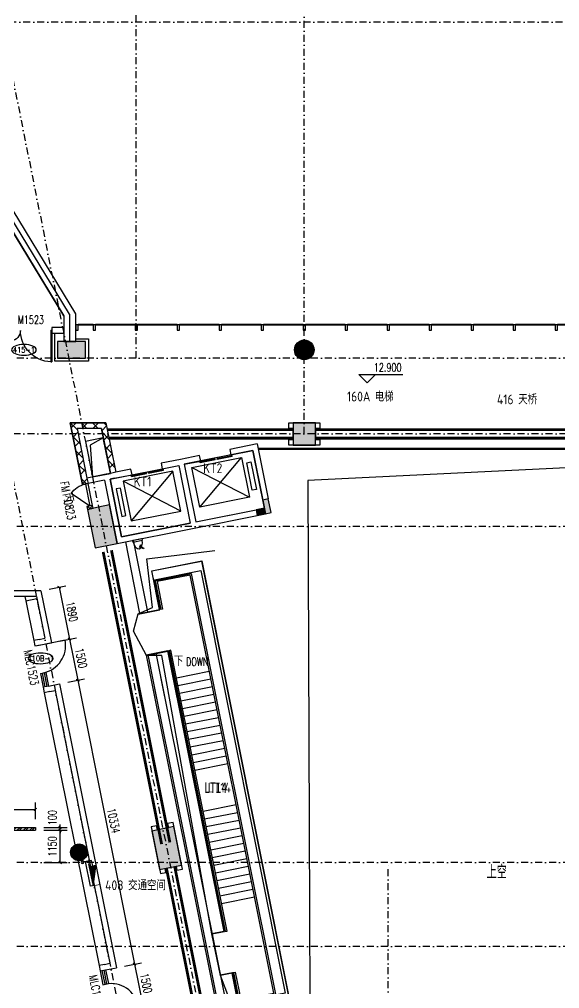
# Model space of a CAD drawing. Extents: x -354516 to 794396, y -401250 to -150594.
# Drawn here: x -306387 to -287101, y -336662 to -302056 of the extents above; entities that cross this region are included whole.
import ezdxf
from ezdxf.enums import TextEntityAlignment as Align
from ezdxf.xclip import XClip

# ---------------------------------------------------------------- set-up
doc = ezdxf.new("R2010")
doc.units = 0
doc.header["$LTSCALE"] = 1000
doc.header["$MEASUREMENT"] = 0
doc.header["$XCLIPFRAME"] = 2
for name, pattern in [('DASH', [0.35, 0.25, -0.1]), ('DASHDOT2', [0.5, 0.25, -0.125, 0, -0.125]), ('DOTE', [2.42, 2, -0.2, 0.02, -0.2])]:
    doc.linetypes.add(name, pattern=pattern)
for name, color, linetype in [('3T_BAR', 7, 'Continuous'), ('510p-01$0$Door No.', 252, 'Continuous'), ('an-furniture', 176, 'Continuous'), ('COLUMN', 2, 'Continuous'), ('CURTWALL', 4, 'Continuous'), ('DIM_ELEV', 3, 'Continuous'), ('DIM_SYMB', 3, 'Continuous'), ('DOOR_FIRE', 4, 'Continuous'), ('DOOR_FIRE_TEXT', 7, 'Continuous'), ('DOTE', 251, 'DOTE'), ('EVTR', 6, 'Continuous'), ('FIRE-CURTAIN', 30, 'Continuous'), ('PUB_DIM', 3, 'Continuous'), ('PUB_HATCH', 8, 'Continuous'), ('PUB_TEXT', 7, 'Continuous'), ('S-EQ1', 32, 'Continuous'), ('S-XP', 1, 'Continuous'), ('S-XP-LG', 32, 'Continuous'), ('S-ZLSP', 1, 'Continuous'), ('SPACE', 251, 'Continuous'), ('STAIR', 250, 'Continuous'), ('SURFACE', 6, 'Continuous'), ('SURFACE-INT', 62, 'Continuous'), ('WALL', 2, 'Continuous'), ('WINDOW', 4, 'Continuous'), ('WINDOW_TEXT', 7, 'Continuous'), ('墙体', 7, 'Continuous'), ('房间名字和编号', 252, 'Continuous'), ('灰色砖墙', 80, 'Continuous'), ('石膏墙体', 31, 'Continuous'), ('防火墙填充', 10, 'Continuous')]:
    doc.layers.add(name, color=color, linetype=linetype)
doc.layers.add('S-XIAO', color=30, linetype='Continuous', lineweight=5)
doc.layers.add('SLAB', color=60, linetype='Continuous', plot=False)
doc.styles.add('510p-04$0$_TCH_WINDOW', font='SIMPLEX', dxfattribs={"bigfont": 'GBCBIG'})
doc.styles.add('_TCH_DIM', font='SIMPLEX', dxfattribs={"bigfont": 'GBCBIG'})
doc.styles.add('_TCH_DIM_T3', font='SIMPLEX', dxfattribs={"width": 0.705882, "bigfont": 'GBCBIG'})
doc.styles.add('_TCH_SPACE', font='SIMPLEX', dxfattribs={"bigfont": 'GBCBIG'})
doc.styles.add('_TCH_WINDOW', font='SIMPLEX', dxfattribs={"bigfont": 'GBCBIG'})
doc.styles.add('DIMHT', font='simhei_0.ttf', dxfattribs={"width": 0.8})
doc.styles.get("Standard").update_dxf_attribs({"font": 'gbenor.shx', "bigfont": 'gbcbig.shx'})
doc.dimstyles.new('_TCH_ARCH&&100', dxfattribs={"dimtxt": 297.5, "dimasz": 100, "dimexe": 250, "dimexo": 300, "dimgap": 126.25, "dimtad": 1, "dimdec": 0, "dimzin": 0, "dimdsep": 46, "dimtxsty": '_TCH_DIM_T3', "dimblk": 'ARCHTICK', "dimcen": 0.09, "dimclrt": 7, "dimazin": 2, "dimtfac": 1, "dimtdec": 0, "dimtix": 1, "dimtmove": 2, "dimatfit": 3, "dimfxl": 0, "dimtolj": 1, "dimtzin": 0, "dimarcsym": 0})

# ---------------------------------------------------------------- blocks, each defined once
blk = doc.blocks.new('xiao')
at = {"layer": 'S-XIAO', "linetype": 'Continuous'}
h = blk.add_hatch(dxfattribs=at)
h.set_pattern_fill('ANSI31', color=256, scale=10, angle=-27.8551, style=0)
h.set_pattern_definition([(225, (-32119.9866, -392276.557), (0.8838834765, -0.8838834765), [])])
h.paths.add_polyline_path([(350, 0), (-350, 0), (-350, 240)])
blk.add_lwpolyline([(350, 0), (-350, 0), (-350, 240), (350, 240)], close=True, dxfattribs=at)
blk = doc.blocks.new('xiao1')
at = {"layer": 'S-XP'}
for p, q in [((-347052, 932788), (-346852, 932788)), ((-346852, 932788), (-346852, 932458))]:
    blk.add_line(p, q, dxfattribs=at)
at = {"layer": 'S-XP', "linetype": 'Continuous', "ltscale": 2}
blk.add_line((-346852, 932458), (-346852, 932788), dxfattribs=at)
at = {"layer": 'S-XP-LG'}
blk.add_circle((-346852, 932458), 50, dxfattribs=at)
at = {"layer": 'S-XIAO', "xscale": -1}
blk.add_blockref('xiao', (-347402, 932668), dxfattribs=at)
blk = doc.blocks.new('GRID')
at = {"layer": '墙体', "color": 250, "linetype": 'DASHDOT2', "lineweight": -3}
for p, q in [((20697.5, 81236.4), (37415.8, -2355.2)), ((17951.9, 80687.3), (34670.2, -2904.3)), ((28436.4, 54586.5), (28436.4, 72586.5)), ((34436.4, 51886.5), (34436.4, 72586.5)), ((53157.6, 66586.5), (-19063.6, 66586.5)), ((107436.4, 54586.5), (-19063.6, 54586.5)), ((57305.3, 51886.5), (-19063.6, 51886.5)), ((107436.4, 48586.5), (-19063.6, 48586.5)), ((107436.4, 36586.5), (-19063.6, 36586.5)), ((37436.4, -11413.5), (37436.4, 36586.5)), ((107436.4, 33586.5), (-19063.6, 33586.5))]:
    blk.add_line(p, q, dxfattribs=at)
blk = doc.blocks.new('25041028')
at = {"layer": 'S-EQ1'}
for p, q in [((1344688, 4995), (1344742, 5045)), ((1344688, 4995), (1344688, 4403)), ((1344770, 5045), (1344742, 5045)), ((1344770, 5045), (1344798, 5045)), ((1344822, 5022), (1344798, 5045)), ((1344822, 5022), (1344822, 4376)), ((1344688, 4403), (1344742, 4353)), ((1344742, 4353), (1344770, 4353)), ((1344798, 4353), (1344770, 4353)), ((1344822, 4376), (1344798, 4353)), ((1345127, 4551), (1345144, 4489)), ((1345258, 4504), (1345392, 4370)), ((1345281, 4652), (1345322, 4629)), ((1345433, 4411), (1345301, 4543)), ((1345392, 4370), (1345433, 4411))]:
    blk.add_line(p, q, dxfattribs=at)
at = {"layer": 'S-EQ1', "extrusion": (0, 0, -1)}
for centre, major_axis, ratio, start_param, end_param in [((1344822, 4699), (547, 0), 0.590773, -1.570796, 1.570796), ((1344917, 4708), (382, 0), 0.493091, 0.306743, 0.988379), ((1344919, 4698), (419, 0), 0.592916, 0.280469, 1.002485)]:
    blk.add_ellipse(centre, major_axis=major_axis, ratio=ratio, start_param=start_param, end_param=end_param, dxfattribs=at)
blk = doc.blocks.new('510I-02-CentralForum-00$0$Atrium Stair W3-4')
at = {"layer": 'STAIR'}
for p, q in [((518884, 129569), (518627, 130853)), ((518285, 130784), (518541, 129500)), ((521689, 118065), (519685, 128087)), ((521542, 119056), (522719, 119291)), ((520840, 118008), (520862, 117900)), ((521156, 116429), (521177, 116321)), ((521236, 116333), (521493, 115049)), ((522189, 115565), (521983, 116594))]:
    blk.add_line(p, q, dxfattribs=at)
for points in [[(518561, 129402), (519325, 129555), (519049, 130937), (520836, 131295), (523986, 115547), (522198, 115190), (521922, 116572), (521158, 116419)], [(518563, 129392), (519337, 129547), (519060, 130929), (520828, 131283), (523974, 115555), (522206, 115201), (521929, 116584), (521156, 116429)], [(519144, 130615), (520802, 130946), (523820, 115855), (522162, 115524), (521949, 116588), (522032, 116604), (522228, 115624), (523405, 115859), (520420, 130783), (519244, 130548), (519440, 129568), (519356, 129551), (519144, 130615)], [(519391, 129558), (519185, 130587), (520460, 130842), (523464, 115820), (522189, 115565)], [(518343, 130796), (518600, 129512)], [(518541, 129500), (518884, 129569)], [(518563, 129392), (518541, 129500)], [(520862, 117900), (521635, 118055), (519631, 128076), (518857, 127921)], [(518859, 127912), (519623, 128064), (521623, 118062), (520860, 117910)], [(521738, 118075), (519734, 128097), (519651, 128080), (521655, 118058), (521738, 118075)], [(518859, 127912), (518857, 127921)], [(518879, 127814), (518859, 127912)], [(519221, 127882), (518879, 127814)], [(519221, 127882), (518879, 127814)], [(519930, 127116), (521107, 127351)], [(519985, 126842), (521162, 127077)], [(520040, 126567), (521217, 126802)], [(520095, 126292), (521271, 126528)], [(520150, 126018), (521326, 126253)], [(520205, 125743), (521381, 125979)], [(520259, 125469), (521436, 125704)], [(520314, 125194), (521491, 125430)], [(520369, 124920), (521546, 125155)], [(520424, 124645), (521601, 124880)], [(520479, 124370), (521656, 124606)], [(520534, 124096), (521711, 124331)], [(520589, 123821), (521766, 124057)], [(520883, 122350), (522060, 122586)], [(520938, 122076), (522115, 122311)], [(520993, 121801), (522170, 122037)], [(521048, 121527), (522225, 121762)], [(521103, 121252), (522279, 121488)], [(521158, 120978), (522334, 121213)], [(521213, 120703), (522389, 120938)], [(521268, 120429), (522444, 120664)], [(521322, 120154), (522499, 120389)], [(521377, 119879), (522554, 120115)], [(521432, 119605), (522609, 119840)], [(521487, 119330), (522664, 119566)], [(521776, 115105), (521520, 116390), (521177, 116321), (521434, 115037)]]:
    blk.add_lwpolyline(points, dxfattribs=at)
for points in [[(519811, 121949), (520144, 120282), (519948, 120243), (519919, 120390), (519527, 120311), (519556, 120164), (519360, 120125), (519027, 121792), (519223, 121831), (519252, 121684), (519644, 121762), (519615, 121910), (519811, 121949)], [(520115, 120429), (519331, 120272), (519056, 121645), (519841, 121802), (520115, 120429)]]:
    blk.add_lwpolyline(points, close=True, dxfattribs=at)
blk = doc.blocks.new('_ArchTick')
at = {"color": 0, "linetype": 'ByBlock', "const_width": 0.4}
blk.add_lwpolyline([(-0.5, -0.5), (0.5, 0.5)], dxfattribs=at)
blk = doc.blocks.new('*D608')
at = {"layer": 'Defpoints', "color": 0}
for p in [(-302925, -335915), (-302630, -337386), (-301983, -337257)]:
    blk.add_point(p, dxfattribs=at)
at = {"layer": 'PUB_DIM', "color": 0, "lineweight": -2}
for p, q in [((-302630, -335857), (-302033, -335737)), ((-302278, -335786), (-301983, -337257)), ((-302336, -337327), (-301738, -337208))]:
    blk.add_line(p, q, dxfattribs=at)
at = {"layer": 'PUB_DIM', "color": 0, "lineweight": -2, "xscale": 100, "yscale": 100, "zscale": 100}
for p, rotation in [((-302278, -335786), 101.3099324734708), ((-301983, -337257), 281.3099324734708)]:
    blk.add_blockref('_ArchTick', p, dxfattribs=dict(at, rotation=rotation))
at = {"layer": 'PUB_DIM', "color": 7, "insert": (-301861, -336468), "char_height": 297.5, "attachment_point": 5, "rotation": 281.3099, "style": '_TCH_DIM_T3'}
blk.add_mtext('\\A1;1500', dxfattribs=at)
blk = doc.blocks.new('*D609')
at = {"layer": 'Defpoints', "color": 0}
for p in [(-304951, -325782), (-302925, -335915), (-302278, -335786)]:
    blk.add_point(p, dxfattribs=at)
at = {"layer": 'PUB_DIM', "color": 0, "lineweight": -2}
for p, q in [((-304657, -325723), (-304059, -325603)), ((-304304, -325653), (-302278, -335786)), ((-302630, -335857), (-302033, -335737))]:
    blk.add_line(p, q, dxfattribs=at)
at = {"layer": 'PUB_DIM', "color": 0, "lineweight": -2, "xscale": 100, "yscale": 100, "zscale": 100}
for p, rotation in [((-304304, -325653), 101.309932473473), ((-302278, -335786), 281.309932473473)]:
    blk.add_blockref('_ArchTick', p, dxfattribs=dict(at, rotation=rotation))
at = {"layer": 'PUB_DIM', "color": 7, "insert": (-303021, -330665), "char_height": 297.5, "attachment_point": 5, "rotation": 281.3099, "style": '_TCH_DIM_T3'}
blk.add_mtext('\\A1;10334', dxfattribs=at)
blk = doc.blocks.new('*D610')
at = {"layer": 'Defpoints', "color": 0}
for p in [(-305246, -324311), (-304951, -325782), (-304304, -325653)]:
    blk.add_point(p, dxfattribs=at)
at = {"layer": 'PUB_DIM', "color": 0, "lineweight": -2}
for p, q in [((-304951, -324252), (-304353, -324132)), ((-304599, -324181), (-304304, -325653)), ((-304657, -325723), (-304059, -325603))]:
    blk.add_line(p, q, dxfattribs=at)
at = {"layer": 'PUB_DIM', "color": 0, "lineweight": -2, "xscale": 100, "yscale": 100, "zscale": 100}
for p, rotation in [((-304599, -324181), 101.3099324734735), ((-304304, -325653), 281.3099324734735)]:
    blk.add_blockref('_ArchTick', p, dxfattribs=dict(at, rotation=rotation))
at = {"layer": 'PUB_DIM', "color": 7, "insert": (-304182, -324863), "char_height": 297.5, "attachment_point": 5, "rotation": 281.3099, "style": '_TCH_DIM_T3'}
blk.add_mtext('\\A1;1500', dxfattribs=at)
blk = doc.blocks.new('*D514')
at = {"layer": 'Defpoints', "color": 0}
for p in [(-305616, -322458), (-304599, -324181), (-305246, -324311)]:
    blk.add_point(p, dxfattribs=at)
at = {"layer": 'PUB_DIM', "color": 0, "lineweight": -2}
for p, q in [((-305322, -322399), (-304724, -322280)), ((-304969, -322329), (-304599, -324181)), ((-304951, -324252), (-304353, -324132))]:
    blk.add_line(p, q, dxfattribs=at)
at = {"layer": 'PUB_DIM', "color": 0, "lineweight": -2, "xscale": 100, "yscale": 100, "zscale": 100}
for p, rotation in [((-304969, -322329), 101.3099324734726), ((-304599, -324181), 281.3099324734726)]:
    blk.add_blockref('_ArchTick', p, dxfattribs=dict(at, rotation=rotation))
at = {"layer": 'PUB_DIM', "color": 7, "insert": (-304514, -323201), "char_height": 297.5, "attachment_point": 5, "rotation": 281.3099, "style": '_TCH_DIM_T3'}
blk.add_mtext('\\A1;1890', dxfattribs=at)
blk = doc.blocks.new('$DorLib2D$00000225')
at = {"color": 0}
for p, q in [((0.475, -0.001), (0.475, 0.752)), ((0.475, 0.752), (0.5, 0.752)), ((0.5, -0.001), (0.5, 0.752)), ((-0.5, 0), (-0.5, 0.252)), ((-0.475, 0.252), (-0.5, 0.252)), ((-0.475, 0), (-0.475, 0.252)), ((-0.475, 0), (-0.5, 0)), ((0.475, -0.001), (0.5, -0.001))]:
    blk.add_line(p, q, dxfattribs=at)
for centre, radius, start, end in [((0.505, -0.002), 0.755, 92.2493, 179.7238), ((-0.501, 0.003), 0.251, 359.7899, 84.0974)]:
    blk.add_arc(centre, radius, start, end, dxfattribs=at)
blk = doc.blocks.new('_YZH')
at = {"color": 255}
blk.add_circle((0, 0), 0.5, dxfattribs=at)
at = {"layer": 'PUB_HATCH', "color": 250, "const_width": 0.5}
blk.add_lwpolyline([(-0.25, 0, 1), (0.25, 0, 1)], format="xyb", close=True, dxfattribs=at)
blk = doc.blocks.new('_FZH')
at = {"color": 255}
blk.add_lwpolyline([(-0.5, -0.5), (0.5, -0.5), (0.5, 0.5), (-0.5, 0.5)], close=True, dxfattribs=at)
at = {"layer": 'PUB_HATCH', "color": 250}
blk.add_solid([(-0.5, -0.5), (0.5, -0.5), (-0.5, 0.5), (0.5, 0.5)], dxfattribs=at)
blk = doc.blocks.new('$DORLIB2D$00000127')
at = {"color": 0}
for points in [[(-0.533, 0.795), (-0.533, 0.69)], [(-0.033, 0.795), (-0.533, 0.795)], [(-0.033, 0.69), (-0.533, 0.69)], [(-0.033, 0.795), (-0.033, 0.69)], [(0.533, 0.795), (0.033, 0.795)], [(0.033, 0.795), (0.033, 0.69)], [(0.533, 0.69), (0.033, 0.69)], [(0.533, 0.795), (0.533, 0.69)], [(0.5, 0.5), (-0.5, 0.5)]]:
    blk.add_lwpolyline(points, dxfattribs=at)
blk = doc.blocks.new('$DorLib2D$00000114')
at = {"color": 0}
blk.add_line((0.5, 0), (-0.207, 0.707), dxfattribs=at)
blk.add_arc((0.5, 0), 1, 135, 180, dxfattribs=at)
blk = doc.blocks.new('510p-04$0$Door_Tag')
at = {"extrusion": (0, 0, -1)}
blk.add_ellipse((0, 0), major_axis=(443, 1), ratio=0.431859, dxfattribs=at)
at = {"style": '510p-04$0$_TCH_WINDOW', "width": 0.705882}
blk.add_attdef('DOOR_TAG', text='', height=200, dxfattribs=at).set_placement((0, 0), align=Align.MIDDLE_CENTER)
blk = doc.blocks.new('F8D958FG9FF')
at = {"layer": '房间名字和编号'}
for s, height, p in [('160A', 350, (-89604, -362717)), ('电梯', 337.6, (-88613, -362717)), ('416', 350, (-84247, -362819)), ('天桥', 337.6, (-83489, -362819)), ('KT2', 350, (-94738, -365278)), ('KT1', 350, (-97217, -365754)), ('LT14', 350, (-94570, -376678)), ('408', 350, (-98235, -380167)), ('交通空间', 337.6, (-97419, -380167))]:
    blk.add_text(s, height=height, dxfattribs=at).set_placement(p)
blk = doc.blocks.new('*D499')
at = {"layer": 'Defpoints', "color": 0}
for p in [(-305815, -330908), (-305815, -331008), (-304935, -330908)]:
    blk.add_point(p, dxfattribs=at)
at = {"layer": 'PUB_DIM', "color": 0, "lineweight": -2}
for p, q in [((-304935, -330908), (-304935, -330808)), ((-305515, -330908), (-304685, -330908)), ((-305515, -331008), (-304685, -331008)), ((-304935, -331008), (-304935, -330908)), ((-304935, -331008), (-304935, -331108))]:
    blk.add_line(p, q, dxfattribs=at)
at = {"layer": 'PUB_DIM', "color": 0, "lineweight": -2, "xscale": 100, "yscale": 100, "zscale": 100}
for p, rotation in [((-304935, -330908), 270), ((-304935, -331008), 90)]:
    blk.add_blockref('_ArchTick', p, dxfattribs=dict(at, rotation=rotation))
at = {"layer": 'PUB_DIM', "color": 7, "insert": (-305210, -330558), "char_height": 297.5, "attachment_point": 5, "rotation": 90, "style": '_TCH_DIM_T3'}
blk.add_mtext('\\A1;100', dxfattribs=at)
blk = doc.blocks.new('*D500')
at = {"layer": 'Defpoints', "color": 0}
for p in [(-305815, -331008), (-304935, -331008), (-305815, -332158)]:
    blk.add_point(p, dxfattribs=at)
at = {"layer": 'PUB_DIM', "color": 0, "lineweight": -2}
for p, q in [((-305515, -331008), (-304685, -331008)), ((-304935, -332158), (-304935, -331008)), ((-305515, -332158), (-304685, -332158))]:
    blk.add_line(p, q, dxfattribs=at)
at = {"layer": 'PUB_DIM', "color": 0, "lineweight": -2, "xscale": 100, "yscale": 100, "zscale": 100}
for p, rotation in [((-304935, -331008), 90), ((-304935, -332158), 270)]:
    blk.add_blockref('_ArchTick', p, dxfattribs=dict(at, rotation=rotation))
at = {"layer": 'PUB_DIM', "color": 7, "insert": (-305210, -331583), "char_height": 297.5, "attachment_point": 5, "rotation": 90, "style": '_TCH_DIM_T3'}
blk.add_mtext('\\A1;1150', dxfattribs=at)
blk = doc.blocks.new('*D502')
at = {"layer": 'Defpoints', "color": 0}
for p in [(-305815, -330263), (-309716, -330908), (-305815, -330908)]:
    blk.add_point(p, dxfattribs=at)
at = {"layer": 'PUB_DIM', "color": 0, "lineweight": -2}
for p, q in [((-309716, -330608), (-309716, -330013)), ((-305815, -330608), (-305815, -330013)), ((-309716, -330263), (-305815, -330263))]:
    blk.add_line(p, q, dxfattribs=at)
at = {"layer": 'PUB_DIM', "color": 0, "lineweight": -2, "xscale": 100, "yscale": 100, "zscale": 100, "rotation": 180}
blk.add_blockref('_ArchTick', (-309716, -330263), dxfattribs=at)
at = {"layer": 'PUB_DIM', "color": 0, "lineweight": -2, "xscale": 100, "yscale": 100, "zscale": 100}
blk.add_blockref('_ArchTick', (-305815, -330263), dxfattribs=at)
at = {"layer": 'PUB_DIM', "color": 7, "insert": (-307766, -329988), "char_height": 297.5, "attachment_point": 5, "style": '_TCH_DIM_T3'}
blk.add_mtext('\\A1;3900', dxfattribs=at)

msp = doc.modelspace()

# ---------------------------------------------------------------- hatches: boundary and pattern name
at = {"layer": '灰色砖墙'}
h = msp.add_hatch(dxfattribs=at)
h.set_pattern_fill('STEEL', color=31, scale=100)
h.set_pattern_definition([(45, (-401867.86, 38234.91), (-112.2532, 112.2532), []), (45, (-401867.86, 38314.28), (-112.2532, 112.2532), [])])
h.paths.add_polyline_path([(-305815.3, -330908.1), (-305815.3, -331008.1), (-314815.3, -331008.1), (-314815.3, -330908.1)])
at = {"layer": '防火墙填充'}
h = msp.add_hatch(dxfattribs=at)
h.set_pattern_fill('多孔材料', color=256, scale=100)
h.set_pattern_definition([(45, (-401667.86, 38234.9), (-200.0002, 200.0002), []), (135, (-401667.86, 38234.9), (-200.0002, -200.0002), [])])
h.paths.add_polyline_path([(-303973.7, -318432.2), (-303934.5, -318628.4), (-304130.6, -318667.6), (-304572.5, -316458.1), (-303297.8, -316458.1), (-302944.1, -318226.3), (-303140.2, -318265.5), (-303461.7, -316658.1), (-304328.6, -316658.1)])
h = msp.add_hatch(dxfattribs=at)
h.set_pattern_fill('多孔材料', color=256, scale=100)
h.set_pattern_definition([(45, (-401667.86, -106923.6), (-200.0002, 200.0002), []), (135, (-401667.86, -106923.6), (-200.0002, -200.0002), [])])
h.paths.add_polyline_path([(-303777.6, -319412.8), (-303973.7, -319452), (-303954.1, -319550.1), (-303758, -319510.9)])

# ---------------------------------------------------------------- linework, layer by layer
at = {"layer": '3T_BAR'}
for p, q in [((-304294.4, -312958.1), (-304374.4, -312958.1)), ((-304374.4, -312958.1), (-304374.4, -313158.1)), ((-304374.4, -313158.1), (-304294.4, -313158.1)), ((-304294.4, -313158.1), (-304294.4, -312958.1)), ((-303675.5, -312958.1), (-303755.5, -312958.1)), ((-303755.5, -312958.1), (-303755.5, -313158.1)), ((-303755.5, -313158.1), (-303675.5, -313158.1)), ((-303675.5, -313158.1), (-303675.5, -312958.1)), ((-302175.5, -312958.1), (-302255.5, -312958.1)), ((-302255.5, -312958.1), (-302255.5, -313158.1)), ((-302255.5, -313158.1), (-302175.5, -313158.1)), ((-302175.5, -313158.1), (-302175.5, -312958.1)), ((-300675.5, -312958.1), (-300755.5, -312958.1)), ((-300755.5, -312958.1), (-300755.5, -313158.1)), ((-300755.5, -313158.1), (-300675.5, -313158.1)), ((-300675.5, -313158.1), (-300675.5, -312958.1)), ((-299175.5, -312958.1), (-299255.5, -312958.1)), ((-299255.5, -312958.1), (-299255.5, -313158.1)), ((-299255.5, -313158.1), (-299175.5, -313158.1)), ((-299175.5, -313158.1), (-299175.5, -312958.1)), ((-297675.5, -312958.1), (-297755.5, -312958.1)), ((-297755.5, -312958.1), (-297755.5, -313158.1)), ((-297755.5, -313158.1), (-297675.5, -313158.1)), ((-297675.5, -313158.1), (-297675.5, -312958.1)), ((-296175.5, -312958.1), (-296255.5, -312958.1)), ((-296255.5, -312958.1), (-296255.5, -313158.1)), ((-296255.5, -313158.1), (-296175.5, -313158.1)), ((-296175.5, -313158.1), (-296175.5, -312958.1)), ((-294675.5, -312958.1), (-294755.5, -312958.1)), ((-294755.5, -312958.1), (-294755.5, -313158.1)), ((-294755.5, -313158.1), (-294675.5, -313158.1)), ((-294675.5, -313158.1), (-294675.5, -312958.1)), ((-293175.5, -312958.1), (-293255.5, -312958.1)), ((-293255.5, -312958.1), (-293255.5, -313158.1)), ((-293255.5, -313158.1), (-293175.5, -313158.1)), ((-293175.5, -313158.1), (-293175.5, -312958.1)), ((-291675.5, -312958.1), (-291755.5, -312958.1)), ((-291755.5, -312958.1), (-291755.5, -313158.1)), ((-291755.5, -313158.1), (-291675.5, -313158.1)), ((-291675.5, -313158.1), (-291675.5, -312958.1)), ((-290175.5, -312958.1), (-290255.5, -312958.1)), ((-290255.5, -312958.1), (-290255.5, -313158.1)), ((-290255.5, -313158.1), (-290175.5, -313158.1)), ((-290175.5, -313158.1), (-290175.5, -312958.1)), ((-288675.5, -312958.1), (-288755.5, -312958.1)), ((-288755.5, -312958.1), (-288755.5, -313158.1)), ((-288755.5, -313158.1), (-288675.5, -313158.1)), ((-288675.5, -313158.1), (-288675.5, -312958.1)), ((-287175.5, -312958.1), (-287255.5, -312958.1)), ((-287255.5, -312958.1), (-287255.5, -313158.1)), ((-287255.5, -313158.1), (-287175.5, -313158.1)), ((-287175.5, -313158.1), (-287175.5, -312958.1))]:
    msp.add_line(p, q, dxfattribs=at)
at = {"layer": 'an-furniture'}
for points in [[(-306188, -322658.1), (-306156.6, -322815), (-305764.4, -322736.5)], [(-306156.6, -322815), (-305873.1, -324232.4)], [(-305500.5, -326095.4), (-303545, -335835.8)]]:
    msp.add_lwpolyline(points, dxfattribs=at)
at = {"layer": 'CURTWALL'}
for p, q in [((-304294.4, -312938.1), (-303755.5, -312938.1)), ((-304294.4, -312958.1), (-303755.5, -312958.1)), ((-303675.5, -312938.1), (-302255.5, -312938.1)), ((-303675.5, -312958.1), (-302255.5, -312958.1)), ((-302175.5, -312938.1), (-300755.5, -312938.1)), ((-302175.5, -312958.1), (-300755.5, -312958.1)), ((-300675.5, -312938.1), (-299255.5, -312938.1)), ((-300675.5, -312958.1), (-299255.5, -312958.1)), ((-299175.5, -312938.1), (-297755.5, -312938.1)), ((-299175.5, -312958.1), (-297755.5, -312958.1)), ((-297675.5, -312938.1), (-296255.5, -312938.1)), ((-297675.5, -312958.1), (-296255.5, -312958.1)), ((-296175.5, -312938.1), (-294755.5, -312938.1)), ((-296175.5, -312958.1), (-294755.5, -312958.1)), ((-294675.5, -312938.1), (-293255.5, -312938.1)), ((-294675.5, -312958.1), (-293255.5, -312958.1)), ((-293175.5, -312938.1), (-291755.5, -312938.1)), ((-293175.5, -312958.1), (-291755.5, -312958.1)), ((-291675.5, -312938.1), (-290255.5, -312938.1)), ((-291675.5, -312958.1), (-290255.5, -312958.1)), ((-290175.5, -312938.1), (-288755.5, -312938.1)), ((-290175.5, -312958.1), (-288755.5, -312958.1)), ((-288675.5, -312938.1), (-287255.5, -312938.1)), ((-288675.5, -312958.1), (-287255.5, -312958.1)), ((-287175.5, -312938.1), (-285755.5, -312938.1)), ((-287175.5, -312958.1), (-285755.5, -312958.1))]:
    msp.add_line(p, q, dxfattribs=at)
at = {"layer": 'DIM_ELEV'}
for p, q in [((-293968.7, -315037.6), (-294268.7, -314737.6)), ((-294268.7, -314737.6), (-292703.7, -314737.6)), ((-293968.7, -315037.6), (-293668.7, -314737.6))]:
    msp.add_line(p, q, dxfattribs=at)
at = {"layer": 'DIM_SYMB', "color": 251}
msp.add_lwpolyline([(-300230, -325241.7, 0, 0, 0), (-298636.3, -333211.4, 80, 0, 0), (-298577.4, -333505.6, 0, 0, 0)], format="xyseb", dxfattribs=at)
at = {"layer": 'DOOR_FIRE'}
for p, q in [((-304032.6, -318648), (-303875.7, -319432.4)), ((-303777.6, -319412.8), (-303934.5, -318628.4))]:
    msp.add_line(p, q, dxfattribs=at)
at = {"layer": 'EVTR'}
for p, q in [((-300225.9, -318049.9), (-298460.9, -317696.9)), ((-299941.5, -319471.8), (-298460.9, -317696.9)), ((-298460.9, -317696.9), (-298176.5, -319118.8)), ((-298269.7, -317888.1), (-298122.6, -317858.7)), ((-298073.5, -318868.7), (-298269.7, -317888.1)), ((-298122.6, -317858.7), (-297926.4, -318839.3)), ((-300912.3, -318187.2), (-302677.4, -318540.2)), ((-300912.3, -318187.2), (-302393, -319962.1)), ((-300627.9, -319609.1), (-300912.3, -318187.2)), ((-299941.5, -319471.8), (-300225.9, -318049.9)), ((-300225.9, -318049.9), (-298176.5, -319118.8)), ((-302677.4, -318540.2), (-302393, -319962.1)), ((-300627.9, -319609.1), (-302677.4, -318540.2)), ((-302780.3, -318790.3), (-302927.4, -318819.7)), ((-302927.4, -318819.7), (-302731.3, -319800.3)), ((-302584.2, -319770.8), (-302780.3, -318790.3)), ((-297926.4, -318839.3), (-298073.5, -318868.7)), ((-298176.5, -319118.8), (-299941.5, -319471.8)), ((-302393, -319962.1), (-300627.9, -319609.1)), ((-302731.3, -319800.3), (-302584.2, -319770.8))]:
    msp.add_line(p, q, dxfattribs=at)
at = {"layer": 'EVTR', "color": 251}
msp.add_lwpolyline([(-303393.7, -316998.3), (-303861.5, -317256.2), (-303777.6, -318393)], dxfattribs=at)
at = {"layer": 'FIRE-CURTAIN', "linetype": 'DASH', "const_width": 100}
for points in [[(-296644.9, -316708.1), (-303247.8, -316708.1)], [(-296644.9, -317008.1), (-303187.8, -317008.1)], [(-281615.7, -316708.1), (-295815.7, -316708.1)], [(-281615.7, -317008.1), (-295815.7, -317008.1)], [(-303395.1, -321070), (-301309, -331501.1)], [(-303101, -321011.4), (-301014.8, -331442.2)], [(-301137.4, -332359), (-300006, -338015.9)], [(-300843.2, -332300.2), (-299711.8, -337957.1)]]:
    msp.add_lwpolyline(points, dxfattribs=at)
at = {"layer": 'SLAB', "color": 251}
msp.add_lwpolyline([(-303777.6, -318393), (-303140.2, -318265.5), (-303393.7, -316998.3), (-304031.1, -317125.7)], close=True, dxfattribs=at)
at = {"layer": 'SLAB'}
for points in [[(-300090.6, -320001.2), (-297639.2, -319510.9), (-298051, -317451.7), (-300502.5, -317941.9)], [(-303150, -318471.5), (-300698.6, -317981.2), (-300286.7, -320040.4), (-302738.2, -320530.7)]]:
    msp.add_lwpolyline(points, close=True, dxfattribs=at)
at = {"layer": 'STAIR'}
msp.add_lwpolyline([(-274471.4, -317458.1), (-296090.2, -318518), (-295960.1, -352458.1)], dxfattribs=at)
at = {"layer": 'SURFACE', "color": 251}
for p, q in [((-274455.4, -317378.1), (-297861.8, -317378.1)), ((-274461.4, -317408.1), (-297855.8, -317408.1)), ((-302604.9, -320708), (-302093.2, -323266.2)), ((-302321.5, -320651.3), (-301809.8, -323209.6)), ((-301855.9, -324758.7), (-299185.8, -338109.5)), ((-301797.1, -324746.9), (-299126.9, -338097.7)), ((-301775.5, -324854.8), (-301486.6, -326299.2)), ((-301513.7, -324690.2), (-298843.5, -338041)), ((-301492.1, -324798.1), (-301203.3, -326242.3))]:
    msp.add_line(p, q, dxfattribs=at)
at = {"layer": 'SURFACE-INT'}
msp.add_line((-302895.1, -320766), (-303086.7, -319808.1), dxfattribs=at)
msp.add_lwpolyline([(-304374.4, -313458.1), (-303924.6, -313458.1), (-303924.6, -314258.1), (-305124.6, -314258.1), (-305124.6, -313258.1)], dxfattribs=at)
at = {"layer": 'WALL', "color": 0}
for p, q in [((-304603.5, -312585.6), (-311037.3, -301978.2)), ((-304803.5, -312641.5), (-311157, -302166.6)), ((-304803.5, -312641.5), (-304803.5, -313558.1)), ((-304603.5, -312585.6), (-304603.5, -313558.1))]:
    msp.add_line(p, q, dxfattribs=at)
at = {"layer": 'WALL'}
for p, q in [((-304803.5, -313058.1), (-305224.6, -313058.1)), ((-305224.6, -313058.1), (-305224.6, -313258.1)), ((-304803.5, -313258.1), (-304803.5, -313058.1)), ((-305224.6, -313258.1), (-304803.5, -313258.1)), ((-304572.5, -316458.1), (-304169.8, -318471.5)), ((-303297.8, -316458.1), (-304572.5, -316458.1)), ((-303297.8, -316458.1), (-302944.1, -318226.3)), ((-304328.6, -316658.1), (-303973.7, -318432.2)), ((-303461.7, -316658.1), (-304328.6, -316658.1)), ((-303461.7, -316658.1), (-303140.2, -318265.5)), ((-297894.1, -317216.3), (-298874.7, -317412.4)), ((-297894.1, -317216.3), (-297501.9, -319177.5)), ((-299953.3, -317628.2), (-300639.7, -317765.4)), ((-299914.1, -317824.3), (-299953.3, -317628.2)), ((-298874.7, -317412.4), (-298835.5, -317608.5)), ((-298835.5, -317608.5), (-298051, -317451.7)), ((-298051, -317451.7), (-297698, -319216.7)), ((-300639.7, -317765.4), (-301326.1, -317902.7)), ((-301326.1, -317902.7), (-301286.9, -318098.8)), ((-301286.9, -318098.8), (-300698.6, -317981.2)), ((-300698.6, -317981.2), (-300286.7, -320040.4)), ((-300502.5, -317941.9), (-299914.1, -317824.3)), ((-300502.5, -317941.9), (-300090.6, -320001.2)), ((-303287.3, -318295), (-303973.7, -318432.2)), ((-303140.2, -318265.5), (-303287.3, -318295)), ((-303002.9, -318442), (-302365.6, -318314.6)), ((-302404.8, -318118.5), (-302944.1, -318226.3)), ((-302365.6, -318314.6), (-302404.8, -318118.5)), ((-304169.8, -318471.5), (-304130.6, -318667.6)), ((-304130.6, -318667.6), (-303934.5, -318628.4)), ((-303346.1, -318510.7), (-303934.5, -318628.4)), ((-303346.1, -318510.7), (-302895.1, -320766)), ((-303002.9, -318442), (-303150, -318471.5)), ((-303150, -318471.5), (-302738.2, -320530.7)), ((-303777.6, -319412.8), (-303973.7, -319452)), ((-303973.7, -319452), (-303954.1, -319550.1)), ((-303758, -319510.9), (-303777.6, -319412.8)), ((-300090.6, -320001.2), (-297933.3, -319569.7)), ((-302738.2, -320530.7), (-300286.7, -320040.4)), ((-300149.4, -320216.9), (-297894.1, -319765.8)), ((-302895.1, -320766), (-300149.4, -320216.9)), ((-305616.1, -322458.1), (-316080.7, -322458.1)), ((-305616.1, -322458.1), (-305245.5, -324310.9)), ((-305780, -322658.1), (-316280.7, -322658.1)), ((-305780, -322658.1), (-305480.9, -324153.9)), ((-305677, -324193.2), (-305873.1, -324232.4)), ((-305873.1, -324232.4), (-305833.9, -324428.5)), ((-305677, -324193.1), (-305480.9, -324153.9)), ((-305677, -324193.2), (-305677, -324193.1)), ((-305833.9, -324428.5), (-305637.8, -324389.2)), ((-305637.8, -324389.2), (-305245.5, -324310.9)), ((-305343.6, -325860.1), (-305539.7, -325899.3)), ((-305539.7, -325899.3), (-305539.7, -325899.4)), ((-305539.7, -325899.4), (-305500.5, -326095.5)), ((-305343.6, -325860.2), (-304951.4, -325781.7)), ((-305343.6, -325860.2), (-305343.6, -325860.1)), ((-304951.4, -325781.7), (-302917.5, -335914)), ((-305304.3, -326056.3), (-305500.5, -326095.5)), ((-305304.3, -326056.3), (-305108.1, -326017)), ((-305304.3, -326056.3), (-305304.3, -326056.3)), ((-305108.1, -326017), (-303152.9, -335757.1)), ((-303348.9, -335796.4), (-303545, -335835.6)), ((-303545, -335835.6), (-303505.8, -336031.6)), ((-303505.8, -336031.6), (-303309.7, -335992.4)), ((-303348.9, -335796.3), (-303152.9, -335757.1)), ((-303348.9, -335796.4), (-303348.9, -335796.3)), ((-303309.7, -335992.4), (-302917.5, -335914))]:
    msp.add_line(p, q, dxfattribs=at)
msp.add_lwpolyline([(-312119.2, -301857.4), (-312140.4, -302056.2), (-311157, -302166.6), (-304803.5, -312641.5), (-304803.5, -313558.1), (-304374.4, -313558.1), (-304374.4, -312965.6), (-304374.4, -312574.3), (-313135, -298128.8), (-313433.2, -298097.2)], close=True, dxfattribs=at)
for points in [[(-303710, -332981.9), (-303846.7, -333009.5), (-304024.5, -332127.1), (-303887.1, -332099.5)], [(-303729.7, -332883.9), (-303768.4, -332891.7), (-303906.7, -332205.5), (-303867.5, -332197.6)]]:
    msp.add_lwpolyline(points, dxfattribs=at)
at = {"layer": 'WINDOW'}
for p, q in [((-305735.8, -324408.9), (-304755.2, -324212.7)), ((-305637.8, -325409), (-305441.6, -325369.8)), ((-305637.8, -325409), (-305539.7, -325899.3)), ((-305572.4, -325396), (-305474.3, -325886.3)), ((-305507, -325382.9), (-305409, -325873.2)), ((-305441.6, -325369.8), (-305343.6, -325860.1)), ((-303440.5, -336018.5), (-303342.4, -336508.8)), ((-303375.1, -336005.5), (-303277, -336495.8)), ((-303309.7, -335992.4), (-303211.7, -336482.7)), ((-303505.8, -336031.6), (-303407.8, -336521.9)), ((-303407.8, -336521.9), (-303211.7, -336482.7))]:
    msp.add_line(p, q, dxfattribs=at)
for centre, start, end in [((-305735.8, -324408.9), 281.30993, 11.30993), ((-303113.6, -337482.9), 11.30993, 101.30993)]:
    msp.add_arc(centre, 1000, start, end, dxfattribs=at)
at = {"layer": '灰色砖墙', "color": 31}
for p, q in [((-314815.3, -330908.1), (-305815.3, -330908.1)), ((-314815.3, -331008.1), (-305815.3, -331008.1)), ((-305815.3, -330908.1), (-305815.3, -331008.1))]:
    msp.add_line(p, q, dxfattribs=at)
at = {"layer": '石膏墙体', "color": 31}
for points in [[(-295665.7, -317258.1), (-296765.7, -317258.1), (-296765.7, -317058.1), (-296615.7, -317058.1), (-296615.7, -316658.1), (-296765.7, -316658.1), (-296765.7, -316458.1), (-295665.7, -316458.1), (-295665.7, -316658.1), (-295815.7, -316658.1), (-295815.7, -317058.1), (-295665.7, -317058.1)], [(-301686.5, -330888.2), (-301353.1, -332555.1), (-301157, -332515.9), (-301186.4, -332368.8), (-300794.2, -332290.4), (-300764.8, -332437.5), (-300568.6, -332398.3), (-300902, -330731.3), (-301098.1, -330770.5), (-301068.7, -330917.6), (-301461, -330996), (-301490.4, -330848.9)]]:
    msp.add_lwpolyline(points, close=True, dxfattribs=at)
at = {"layer": '防火墙填充'}
msp.add_lwpolyline([(-303973.7, -318432.2), (-303934.5, -318628.4), (-304130.6, -318667.6), (-304572.5, -316458.1), (-303297.8, -316458.1), (-302944.1, -318226.3), (-303140.2, -318265.5), (-303461.7, -316658.1), (-304328.6, -316658.1)], close=True, dxfattribs=at)
msp.add_lwpolyline([(-303777.6, -319412.8), (-303973.7, -319452), (-303954.1, -319550.1), (-303758, -319510.9), (-303777.6, -319412.8)], dxfattribs=at)

# ---------------------------------------------------------------- block references
at = {"xscale": -1, "rotation": 281.3904366772901}
msp.add_blockref('xiao1', (-1286726.1, -176283), dxfattribs=at)
at = {"layer": '510p-01$0$Door No.'}
for p, values in [((-306225.6, -313855.3), {'DOOR_TAG': '415-1'}), ((-305625.3, -324871.8), {'DOOR_TAG': '410B-1'})]:
    msp.add_blockref('510p-04$0$Door_Tag', p, dxfattribs=at).add_auto_attribs(values)
at = {"layer": 'COLUMN'}
for name, p, xscale, yscale, zscale in [('_YZH', (-296215.7, -313858.1), 700, 700, 700), ('_FZH', (-304524.6, -313858.1), 1000, 600, 600), ('_FZH', (-296215.7, -316858.1), 800, 800, 800), ('_YZH', (-304258.5, -331795.7), 599.9999999999668, 599.9999999999668, 599.9999999999668)]:
    msp.add_blockref(name, p, dxfattribs=dict(at, xscale=xscale, yscale=yscale, zscale=zscale))
for p, xscale, yscale, zscale, rotation in [((-303424.6, -320158.1), 1400.000000000018, 800.0000000000099, 800.0000000000099, 281.3099324740199), ((-297550.9, -319442.2), 200.0000000013402, 500.0000000007343, 500.0000000007343, 11.30993247400918), ((-297766.6, -319638.4), 300.000000001085, 199.9999999993168, 199.9999999993168, 11.30993247399351), ((-301127.6, -331643.2), 1399.999999999961, 799.9999999999985, 799.9999999999985, 281.3099324740204)]:
    msp.add_blockref('_FZH', p, dxfattribs=dict(at, xscale=xscale, yscale=yscale, zscale=zscale, rotation=rotation))
at = {"layer": 'DOOR_FIRE', "xscale": 799.9999999999999, "yscale": -800, "zscale": 200, "rotation": 281.3099324735017}
msp.add_blockref('$DorLib2D$00000114', (-303954.1, -319040.2), dxfattribs=at)
at = {"layer": 'DOTE'}
msp.add_blockref('GRID', (-330652.1, -368744.6), dxfattribs=at)
at = {"layer": 'S-ZLSP', "color": 251, "xscale": -0.4999999999999999, "yscale": 0.4999999999999999, "zscale": 0.4999999999999999, "rotation": 101.309932467243}
msp.add_blockref('25041028', (-431730, 339126.2), dxfattribs=at)
at = {"layer": 'SURFACE', "color": 251}
ref = msp.add_blockref('510I-02-CentralForum-00$0$Atrium Stair W3-4', (-820713.1, -452680), dxfattribs=at)
XClip(ref).set_block_clipping_path([(521499.914996037, 116487.6034889283), (521201.818470627, 117978.0861159784), (519406.7771993261, 127910.0655830399), (518859.2112650998, 127911.5644767364), (518394.1486373563, 128782.2149555078), (518561.0942096683, 129402.0429977819), (519083.6792430286, 129629.737140225), (518871.8632862843, 131368.373229664), (521301.0790319227, 131657.7546683796), (524244.8034454561, 115384.3452319856), (522046.0351965549, 115066.9689117727)])
at = {"layer": 'WINDOW'}
ref = msp.add_blockref('$DorLib2D$00000225', (-305974.6, -313158.1), dxfattribs=dict(at, xscale=-1500, yscale=1500, zscale=-1500, rotation=180))
ref.add_attrib('A', 'M1523', (-306444.6, -312931.8), dxfattribs={"layer": 'WINDOW_TEXT', "height": 297.5, "rotation": 0, "style": '_TCH_WINDOW', "width": 0.705882})
at = {"layer": 'WINDOW', "xscale": 1100, "zscale": 1100}
for p, yscale, rotation in [((-299394.4, -317618.4), -200, 11.30993247402027), ((-301845.9, -318108.6), 200, 191.3099324740217)]:
    msp.add_blockref('$DORLIB2D$00000127', p, dxfattribs=dict(at, yscale=yscale, rotation=rotation))
at = {"layer": '房间名字和编号'}
msp.add_blockref('F8D958FG9FF', (-205088.9, 47019.9), dxfattribs=at)

# ---------------------------------------------------------------- texts
at = {"layer": 'DOOR_FIRE_TEXT', "style": '_TCH_WINDOW', "width": 0.705882}
for s, p in [('FM', (-304933.7, -318585.6)), ('0823', (-304803.1, -319238.4))]:
    msp.add_text(s, height=297.5, rotation=281.30993, dxfattribs=at).set_placement(p)
at = {"layer": 'DOOR_FIRE_TEXT', "style": '_TCH_WINDOW'}
msp.add_text('丙', height=337.6, rotation=281.30993, dxfattribs=at).set_placement((-304851.3, -318997.5))
at = {"layer": 'PUB_TEXT', "style": '_TCH_DIM', "width": 0.705882}
msp.add_text('12.900', height=297.5, dxfattribs=at).set_placement((-293733.7, -314632.6))
at = {"layer": 'PUB_TEXT', "color": 251, "style": '_TCH_DIM'}
msp.add_text('下', height=337.6, dxfattribs=at).set_placement((-300873.4, -325138.7))
at = {"layer": 'PUB_TEXT', "color": 251, "style": '_TCH_DIM', "width": 0.705882}
msp.add_text('DOWN', height=297.5, dxfattribs=at).set_placement((-300437.7, -325138.7))
at = {"layer": 'SPACE', "style": 'DIMHT', "width": 0.8}
msp.add_text('LT14', height=375.53, dxfattribs=at).set_placement((-299790.8, -329673.8))
at = {"layer": 'SPACE', "style": '_TCH_SPACE'}
msp.add_text('上空', height=482.27, dxfattribs=at).set_placement((-289706.6, -332735.7))
at = {"layer": 'WINDOW_TEXT', "style": '_TCH_WINDOW', "width": 0.705882}
for p in [(-306231.7, -324599.8), (-303903.7, -336203)]:
    msp.add_text('MLC1523', height=297.5, rotation=281.30993, dxfattribs=at).set_placement(p)

# ---------------------------------------------------------------- dimensions: what is measured, and where the dimension line sits
at = {"layer": 'PUB_DIM'}
for p1, p2, distance, picture, middle in [((-305616.1, -322458.1), (-305245.5, -324310.9), 659.8, '*D514', (-304514.2, -323201.1)), ((-305245.5, -324310.9), (-304951.3, -325781.9), 659.8, '*D610', (-304181.8, -324863.1)), ((-304951.3, -325781.9), (-302924.6, -335915.5), 659.8, '*D609', (-303021.3, -330665.4)), ((-309715.7, -330908.1), (-305815.3, -330908.1), 645.5, '*D502', (-307765.5, -329987.6)), ((-305815.3, -332158.1), (-305815.3, -331008.1), -879.9, '*D500', (-305210.4, -331583.1)), ((-302924.6, -335915.5), (-302630.4, -337386.2), 659.8, '*D608', (-301860.9, -336467.5))]:
    dim = msp.add_aligned_dim(p1=p1, p2=p2, distance=distance, dimstyle='_TCH_ARCH&&100', dxfattribs=at)
    dim.commit()
    dim.dimension.update_dxf_attribs({"geometry": picture, "text_midpoint": middle})
dim = msp.add_linear_dim(base=(-304935.4, -330908.1), p1=(-305815.3, -331008.1), p2=(-305815.3, -330908.1), angle=90, dimstyle='_TCH_ARCH&&100', dxfattribs=at)
dim.commit()
dim.dimension.update_dxf_attribs({"geometry": '*D499', "text_midpoint": (-305210.4, -330558.1), "dimtype": 161})

doc.saveas('drawing.dxf')
